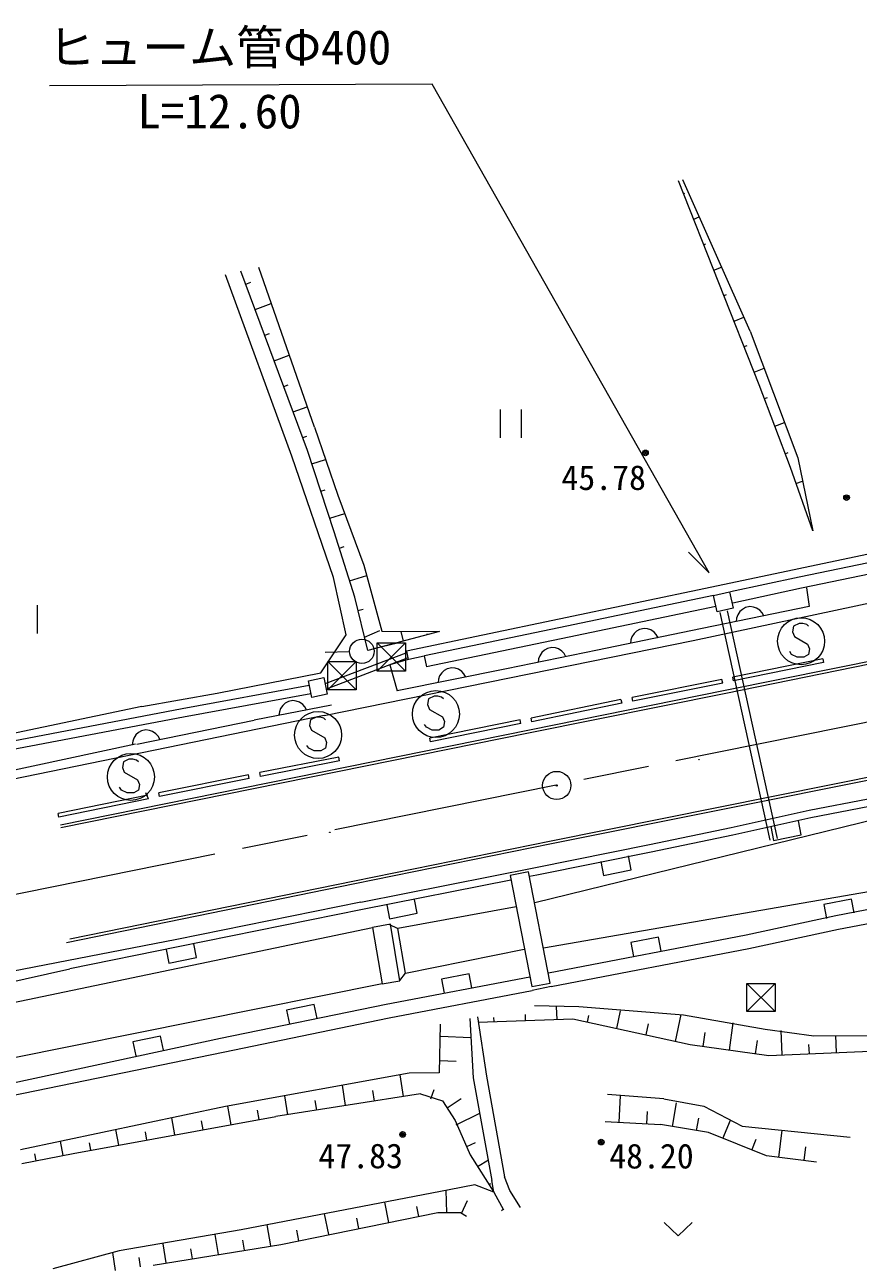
# Model space of a CAD drawing. Units: millimetres, scale not verified. Extents: x 40000 to 680000, y 20000 to 380000.
# Drawn here: x 140804 to 185093, y 262735 to 328602 of the extents above; entities that cross this region are included whole.
import ezdxf
from ezdxf.enums import TextEntityAlignment as Align

# ---------------------------------------------------------------- set-up
doc = ezdxf.new("R2010")
doc.units = ezdxf.units.MM
doc.header["$LTSCALE"] = 1000
doc.linetypes.add('CHAIN', pattern=[18.5, 12, -1.5, 3.5, -1.5])
for name, color, linetype, lineweight in [('M-BGD', 7, 'Continuous', 13), ('M-BGD-EXST', 7, 'Continuous', 13), ('M-BMK', 2, 'CHAIN', 13), ('M-BMK-SRVR', 3, 'Continuous', 13), ('M-STR-HTXT', 7, 'Continuous', 13), ('M-STR-STRC', 7, 'Continuous', 13)]:
    doc.layers.add(name, color=color, linetype=linetype, lineweight=lineweight)
doc.styles.add('ＭＳ ゴシック', font='')
doc.styles.get('ＭＳ ゴシック').set_extended_font_data('MS Gothic')

msp = doc.modelspace()

# ---------------------------------------------------------------- linework, layer by layer
at = {"layer": 'M-BGD'}
for p, q in [((179838, 309450), (175550, 320302)), ((179352, 312299), (175771, 320348)), ((175818, 319624), (175888, 319651)), ((176354, 318267), (176645, 318382)), ((176890, 316911), (176994, 316952)), ((156194, 307208), (153235, 315690)), ((177426, 315554), (177832, 315715)), ((154999, 305656), (151476, 315308)), ((155830, 305966), (152292, 315495)), ((152545, 314814), (152809, 314913)), ((177962, 314198), (178101, 314253)), ((153050, 313453), (153904, 313770)), ((178498, 312841), (179019, 313047)), ((179352, 312299), (180598, 309009)), ((153556, 312092), (153803, 312184)), ((154061, 310731), (154859, 311027)), ((179034, 311485), (179197, 311549)), ((179570, 310128), (180095, 310336)), ((154566, 309369), (154797, 309455)), ((181487, 305056), (179838, 309450)), ((180598, 309009), (181887, 305564)), ((155072, 308008), (155814, 308283)), ((180113, 308718), (180269, 308776)), ((166062, 308140), (166062, 306640)), ((167202, 306640), (167202, 308140)), ((156194, 307208), (157448, 303589)), ((180663, 307253), (181182, 307448)), ((155577, 306647), (155792, 306726)), ((157216, 299201), (154999, 305656)), ((157247, 301632), (155830, 305966)), ((181212, 305788), (181368, 305846)), ((156066, 305244), (156790, 305480)), ((182681, 301681), (181487, 305056)), ((181887, 305564), (182681, 301681)), ((181786, 304212), (182138, 304337)), ((156539, 303799), (156764, 303873)), ((202549, 304003), (177316, 298691)), ((157448, 303589), (158829, 299865)), ((157011, 302354), (157809, 302615)), ((182383, 302525), (182418, 302537)), ((158337, 298155), (157247, 301632)), ((157520, 300763), (157782, 300845)), ((158829, 299865), (159775, 296348)), ((185647, 299978), (181960, 299221)), ((157890, 296156), (157216, 299201)), ((158064, 299024), (158978, 299311)), ((181960, 299221), (178300, 298434)), ((185770, 299391), (182084, 298634)), ((177316, 298691), (161088, 295289)), ((177406, 298250), (178261, 298441)), ((178261, 298441), (178456, 297571)), ((182084, 298634), (178426, 297848)), ((182350, 298662), (182490, 297665)), ((141479, 296229), (141479, 297729)), ((159035, 295316), (158337, 298155)), ((177401, 298252), (169602, 296611)), ((176324, 295847), (186040, 297930)), ((177600, 297380), (177406, 298250)), ((158511, 297445), (158784, 297512)), ((177525, 297665), (169725, 296024)), ((182490, 297665), (176200, 296363)), ((178456, 297571), (177600, 297380)), ((177738, 297343), (180394, 285239)), ((178129, 297429), (180785, 285324)), ((178691, 297215), (178633, 297050)), ((178807, 297393), (178691, 297215)), ((178936, 297511), (178807, 297393)), ((179100, 297606), (178936, 297511)), ((179335, 297655), (179100, 297606)), ((179523, 297633), (179335, 297655)), ((179689, 297575), (179523, 297633)), ((179866, 297459), (179689, 297575)), ((179984, 297330), (179866, 297459)), ((180080, 297166), (179984, 297330)), ((169602, 296611), (162038, 295045)), ((173478, 296445), (173314, 296350)), ((173713, 296493), (173478, 296445)), ((173902, 296471), (173713, 296493)), ((174067, 296413), (173902, 296471)), ((174244, 296296), (174067, 296413)), ((178633, 297050), (178611, 296862)), ((156533, 294131), (157890, 296156)), ((156714, 291869), (176324, 295847)), ((158860, 296025), (159672, 296381)), ((162840, 296326), (159035, 295316)), ((159775, 296348), (162840, 296326)), ((160937, 295821), (160799, 296341)), ((169725, 296024), (162160, 294458)), ((162206, 296158), (162192, 296210)), ((176200, 296363), (171245, 295342)), ((173011, 295889), (172988, 295701)), ((173069, 296054), (173011, 295889)), ((173185, 296231), (173069, 296054)), ((173314, 296350), (173185, 296231)), ((174362, 296168), (174244, 296296)), ((174457, 296003), (174362, 296168)), ((178023, 293209), (193248, 296293)), ((178053, 293062), (193277, 296146)), ((158067, 295256), (156768, 295209)), ((161060, 295173), (156810, 293573)), ((159349, 295429), (160614, 295731)), ((159537, 294227), (159537, 295727)), ((159537, 295727), (161037, 295727)), ((159537, 294227), (161037, 295727)), ((159537, 295727), (161037, 294227)), ((161037, 295727), (161037, 294227)), ((161088, 295289), (161180, 294849)), ((171245, 295342), (166402, 294345)), ((168286, 295223), (168169, 295046)), ((168415, 295341), (168286, 295223)), ((168579, 295436), (168415, 295341)), ((168814, 295485), (168579, 295436)), ((169002, 295462), (168814, 295485)), ((169168, 295404), (169002, 295462)), ((169345, 295287), (169168, 295404)), ((169463, 295159), (169345, 295287)), ((169558, 294994), (169463, 295159)), ((161131, 294914), (156881, 293281)), ((156911, 293231), (156911, 294731)), ((156911, 294731), (158411, 294731)), ((156911, 293231), (158411, 294731)), ((156911, 294731), (158411, 293231)), ((158411, 294731), (158411, 293231)), ((161180, 294849), (160204, 294568)), ((160204, 294568), (160594, 293178)), ((161207, 294855), (162031, 295036)), ((162031, 295036), (162158, 294457)), ((168111, 294881), (168089, 294692)), ((168169, 295046), (168111, 294881)), ((151034, 293056), (156533, 294131)), ((155872, 293703), (156688, 293879)), ((156688, 293879), (156878, 292996)), ((161037, 294227), (159537, 294227)), ((166402, 294345), (160594, 293178)), ((162786, 293802), (162763, 293614)), ((162845, 293967), (162786, 293802)), ((162962, 294143), (162845, 293967)), ((163092, 294261), (162962, 294143)), ((163256, 294355), (163092, 294261)), ((163491, 294403), (163256, 294355)), ((163680, 294379), (163491, 294403)), ((163845, 294321), (163680, 294379)), ((164021, 294203), (163845, 294321)), ((164139, 294074), (164021, 294203)), ((164233, 293909), (164139, 294074)), ((155923, 293468), (149159, 292228)), ((156062, 292820), (155872, 293703)), ((158411, 293231), (156911, 293231)), ((167630, 291111), (178023, 293209)), ((147028, 292341), (151034, 293056)), ((156004, 293026), (149239, 291785)), ((154644, 292523), (154514, 292406)), ((154809, 292616), (154644, 292523)), ((155045, 292661), (154809, 292616)), ((155233, 292636), (155045, 292661)), ((155398, 292576), (155233, 292636)), ((155573, 292457), (155398, 292576)), ((155690, 292327), (155573, 292457)), ((156878, 292996), (156062, 292820)), ((167660, 290964), (178053, 293062)), ((147028, 292341), (138252, 290493)), ((149159, 292228), (138256, 290140)), ((156714, 291869), (138404, 288102)), ((157105, 292416), (152988, 291623)), ((154335, 292066), (154310, 291878)), ((154395, 292230), (154335, 292066)), ((154514, 292406), (154395, 292230)), ((155783, 292161), (155690, 292327)), ((149239, 291785), (138186, 289678)), ((146765, 290349), (152988, 291623)), ((142697, 286057), (167630, 291111)), ((142727, 285910), (167660, 290964)), ((146537, 290495), (146514, 290306)), ((146595, 290660), (146537, 290495)), ((146712, 290837), (146595, 290660)), ((146841, 290955), (146712, 290837)), ((147005, 291049), (146841, 290955)), ((147241, 291097), (147005, 291049)), ((147429, 291074), (147241, 291097)), ((147594, 291016), (147429, 291074)), ((147771, 290899), (147594, 291016)), ((147889, 290770), (147771, 290899)), ((147983, 290605), (147889, 290770)), ((138404, 288578), (146686, 290352)), ((168772, 285197), (187817, 289036)), ((168801, 285050), (187847, 288889)), ((182492, 286826), (185624, 287431)), ((178343, 285904), (182492, 286826)), ((182573, 286434), (185695, 287037)), ((186113, 286373), (167900, 281909)), ((174005, 285004), (178343, 285904)), ((178427, 285513), (182573, 286434)), ((180443, 285954), (180594, 285220)), ((182064, 285523), (181912, 286257)), ((174085, 284612), (178427, 285513)), ((180594, 285220), (182064, 285523)), ((158317, 283072), (168772, 285197)), ((158347, 282925), (168801, 285050)), ((167943, 283784), (174005, 285004)), ((168022, 283392), (174085, 284612)), ((171409, 284092), (171560, 283358)), ((173029, 283661), (172878, 284395)), ((158664, 281932), (167943, 283784)), ((167580, 283553), (166593, 283361)), ((166593, 283361), (167745, 277445)), ((168731, 277637), (167580, 283553)), ((167626, 283313), (168022, 283392)), ((192242, 283642), (168369, 279496)), ((171560, 283358), (173029, 283661)), ((143017, 279796), (158347, 282925)), ((143192, 279985), (158317, 283072)), ((166641, 283116), (158744, 281540)), ((158664, 281932), (148877, 279950)), ((161662, 281349), (161513, 282084)), ((184732, 282104), (183262, 281805)), ((183904, 281231), (189159, 282239)), ((184882, 281369), (184732, 282104)), ((158744, 281540), (148956, 279557)), ((160043, 281788), (160191, 281052)), ((160191, 281052), (161662, 281349)), ((166922, 281691), (160633, 280532)), ((183262, 281805), (183412, 281070)), ((184054, 280496), (188565, 281361)), ((138678, 276283), (159279, 280598)), ((160233, 280760), (159279, 280598)), ((159279, 280598), (159789, 277588)), ((160153, 280768), (160633, 280532)), ((160743, 277750), (160233, 280760)), ((179134, 280200), (183904, 281231)), ((148877, 279950), (139571, 278138)), ((161034, 278168), (160633, 280532)), ((168636, 278182), (179134, 280200)), ((174480, 280069), (173007, 279786)), ((174621, 279332), (174480, 280069)), ((179284, 279465), (184054, 280496)), ((148956, 279557), (143190, 278394)), ((148318, 279427), (148466, 278691)), ((149936, 278988), (149788, 279723)), ((161034, 278168), (167333, 279440)), ((168777, 277445), (179284, 279465)), ((173007, 279786), (173148, 279049)), ((148466, 278691), (149936, 278988)), ((139629, 277601), (143190, 278394)), ((160015, 276516), (167634, 277972)), ((160741, 277763), (161034, 278168)), ((164421, 278121), (162947, 277840)), ((164561, 277385), (164421, 278121)), ((159789, 277588), (140054, 273622)), ((159789, 277588), (160743, 277750)), ((162947, 277840), (163088, 277103)), ((167745, 277445), (168731, 277637)), ((168777, 277445), (167775, 277235)), ((179179, 276115), (179179, 277615)), ((179179, 277615), (180679, 277615)), ((179179, 276115), (180679, 277615)), ((179179, 277615), (180679, 276115)), ((180679, 277615), (180679, 276115)), ((160161, 275780), (167775, 277235)), ((151196, 274700), (160015, 276516)), ((156189, 276494), (154720, 276191)), ((154720, 276191), (154871, 275457)), ((156340, 275759), (156189, 276494)), ((167899, 276442), (170243, 276389)), ((169089, 275698), (169068, 276369)), ((170243, 276389), (175809, 275950)), ((172263, 275214), (172469, 276157)), ((180679, 276115), (179179, 276115)), ((151348, 273965), (160161, 275780)), ((162869, 275445), (162819, 272854)), ((164447, 275758), (164640, 272603)), ((164862, 275840), (165336, 272686)), ((164904, 275563), (169926, 275725)), ((165741, 275590), (165734, 275807)), ((167415, 275644), (167405, 275969)), ((169926, 275725), (176156, 274362)), ((170705, 275555), (170782, 275906)), ((173820, 274873), (173950, 275465)), ((175377, 274532), (175689, 275957)), ((175809, 275950), (180151, 275189)), ((178248, 274073), (178448, 275523)), ((140191, 272337), (151196, 274700)), ((148020, 274806), (146552, 274501)), ((148173, 274071), (148020, 274806)), ((162909, 274810), (164482, 274738)), ((176853, 274265), (176956, 275007)), ((180151, 275189), (182731, 274830)), ((181059, 273815), (181003, 275110)), ((182731, 274830), (189533, 274853)), ((183939, 273939), (183900, 274841)), ((146552, 274501), (146704, 273766)), ((176156, 274362), (180339, 273784)), ((179642, 273880), (179740, 274589)), ((180339, 273784), (190419, 274217)), ((182499, 273877), (182478, 274376)), ((120548, 267613), (151348, 273965)), ((162849, 273513), (163723, 273473)), ((161222, 272845), (151466, 271076)), ((160932, 271602), (160750, 272750)), ((162819, 272854), (161222, 272845)), ((157854, 271115), (157682, 272201)), ((164640, 272603), (165621, 267127)), ((165336, 272686), (166296, 267328)), ((161830, 271744), (154141, 270531)), ((154776, 270628), (154616, 271643)), ((156315, 270872), (156232, 271397)), ((159393, 271359), (159304, 271919)), ((161830, 271744), (162995, 271371)), ((162390, 271483), (162565, 271982)), ((163244, 270994), (163997, 271492)), ((174757, 271474), (171766, 271714)), ((172387, 270237), (172464, 271630)), ((174757, 271474), (176897, 271093)), ((151466, 271076), (140572, 268771)), ((151769, 270100), (151588, 271091)), ((153261, 270371), (153171, 270867)), ((162995, 271371), (163683, 270329)), ((173858, 270156), (173894, 270804)), ((175230, 270008), (175443, 271269)), ((176897, 271093), (178925, 270023)), ((143372, 268574), (154141, 270531)), ((148784, 269557), (148618, 270474)), ((150276, 269829), (150189, 270308)), ((163683, 270329), (164469, 268503)), ((163725, 270104), (164986, 270708)), ((171651, 270278), (174594, 270115)), ((177139, 269685), (174594, 270115)), ((176503, 269792), (176615, 270453)), ((177907, 269375), (178302, 270352)), ((145800, 269015), (145649, 269845)), ((147292, 269286), (147213, 269723)), ((180211, 268445), (177139, 269685)), ((178925, 270023), (184668, 269439)), ((180879, 268360), (181061, 269806)), ((142846, 268468), (142698, 269221)), ((144308, 268744), (144236, 269137)), ((164286, 268934), (164757, 269160)), ((179443, 268755), (179679, 269339)), ((182214, 268192), (182308, 268931)), ((140650, 268041), (143372, 268574)), ((141414, 268188), (141343, 268554)), ((164469, 268503), (165724, 266519)), ((164867, 267871), (165440, 268231)), ((182882, 268108), (180211, 268445)), ((164724, 266911), (163350, 266646)), ((165724, 266519), (164724, 266911)), ((165468, 266915), (165564, 266975)), ((165724, 266519), (165621, 267127)), ((166577, 266600), (166296, 267328)), ((163350, 266646), (152305, 264506)), ((163236, 265407), (163197, 266616)), ((165724, 266519), (166243, 265572)), ((167142, 265707), (166577, 266600)), ((160156, 264901), (159937, 265985)), ((161752, 265224), (161644, 265759)), ((164010, 265388), (164327, 266075)), ((166139, 265545), (166233, 265610)), ((154412, 263739), (162752, 265426)), ((156964, 264255), (156739, 265365)), ((158560, 264578), (158449, 265127)), ((162752, 265426), (163958, 265430)), ((163958, 265430), (164276, 265245)), ((174776, 264907), (175526, 264187)), ((175526, 264187), (176276, 264907)), ((152305, 264506), (145814, 263391)), ((151098, 263203), (150925, 264264)), ((153875, 263658), (153692, 264775)), ((155367, 263932), (155254, 264494)), ((147626, 262635), (154412, 263739)), ((148321, 262749), (148153, 263775)), ((149710, 262976), (149624, 263498)), ((152486, 263430), (152398, 263969)), ((145814, 263391), (142296, 262435)), ((145616, 262348), (145480, 263300)), ((146957, 262540), (146885, 263040))]:
    msp.add_line(p, q, dxfattribs=at)
for centre, radius in [((173788, 305831), 150), ((173788, 305831), 90), ((173788, 305831), 30), ((184472, 303453), 150), ((184472, 303453), 90), ((184472, 303453), 30), ((158717, 295279), 650), ((176634, 289516), 15), ((157011, 285650), 15), ((160884, 269584), 150), ((160884, 269584), 90), ((160884, 269584), 30), ((171437, 269178), 150), ((171437, 269178), 90), ((171437, 269178), 30)]:
    msp.add_circle(centre, radius, dxfattribs=at)
at = {"layer": 'M-BGD-EXST'}
for p, q in [((181657, 296614), (181607, 296314)), ((181957, 296764), (181657, 296614)), ((182157, 296764), (181957, 296764)), ((182357, 296714), (182157, 296764)), ((182457, 296614), (182357, 296714)), ((181607, 296314), (181707, 296064)), ((181707, 296064), (182407, 295664)), ((181557, 295114), (181457, 295264)), ((181857, 294964), (181557, 295114)), ((182457, 295114), (182207, 294964)), ((182407, 295664), (182507, 295414)), ((182507, 295414), (182457, 295114)), ((182207, 294964), (181857, 294964)), ((162252, 292743), (162202, 292443)), ((162552, 292893), (162252, 292743)), ((162752, 292893), (162552, 292893)), ((162952, 292843), (162752, 292893)), ((163052, 292743), (162952, 292843)), ((162202, 292443), (162302, 292193)), ((162302, 292193), (163002, 291793)), ((163002, 291793), (163102, 291543)), ((155990, 291628), (155940, 291328)), ((155940, 291328), (156040, 291078)), ((156290, 291778), (155990, 291628)), ((156490, 291778), (156290, 291778)), ((156690, 291728), (156490, 291778)), ((156790, 291628), (156690, 291728)), ((162152, 291243), (162052, 291393)), ((162452, 291093), (162152, 291243)), ((163052, 291243), (162802, 291093)), ((163102, 291543), (163052, 291243)), ((156040, 291078), (156740, 290678)), ((156740, 290678), (156840, 290428)), ((162802, 291093), (162452, 291093)), ((155890, 290128), (155790, 290278)), ((156190, 289978), (155890, 290128)), ((156540, 289978), (156190, 289978)), ((156790, 290128), (156540, 289978)), ((156840, 290428), (156790, 290128)), ((146041, 289398), (145991, 289098)), ((146341, 289548), (146041, 289398)), ((146541, 289548), (146341, 289548)), ((146741, 289498), (146541, 289548)), ((146841, 289398), (146741, 289498)), ((145991, 289098), (146091, 288848)), ((146091, 288848), (146791, 288448)), ((145941, 287898), (145841, 288048)), ((146241, 287748), (145941, 287898)), ((146841, 287898), (146591, 287748)), ((146791, 288448), (146891, 288198)), ((146891, 288198), (146841, 287898)), ((146591, 287748), (146241, 287748))]:
    msp.add_line(p, q, dxfattribs=at)
for centre in [(182057, 295814), (162652, 291943), (156390, 290828), (146441, 288598)]:
    msp.add_circle(centre, 1250, dxfattribs=at)
at = {"layer": 'M-BMK'}
msp.add_line((139146, 282123), (263163, 307230), dxfattribs=at)
for centre in [(176634, 289516), (157011, 285650)]:
    msp.add_circle(centre, 15, dxfattribs=at)
at = {"layer": 'M-BMK-SRVR'}
for radius in [750, 30]:
    msp.add_circle((169072, 288144), radius, dxfattribs=at)
at = {"layer": 'M-STR-HTXT'}
for p, q in [((162453, 325451), (142123, 325346)), ((177171, 299449), (162453, 325451)), ((177171, 299449), (176066, 300548))]:
    msp.add_line(p, q, dxfattribs=at)
at = {"layer": 'M-STR-STRC'}
for p, q in [((183217, 294879), (178429, 293907)), ((183257, 294683), (178469, 293711)), ((183217, 294879), (183257, 294683)), ((177852, 293788), (173077, 292830)), ((177891, 293592), (177852, 293788)), ((178469, 293711), (178429, 293907)), ((177891, 293592), (173116, 292634)), ((172485, 292719), (167707, 291726)), ((172525, 292523), (167747, 291530)), ((172485, 292719), (172525, 292523)), ((173116, 292634), (173077, 292830)), ((167128, 291638), (162328, 290663)), ((167167, 291442), (162367, 290467)), ((167167, 291442), (167128, 291638)), ((167747, 291530), (167707, 291726)), ((162367, 290467), (162328, 290663)), ((157485, 289655), (153288, 288825)), ((157524, 289459), (153326, 288628)), ((157524, 289459), (157485, 289655)), ((152697, 288706), (147931, 287748)), ((152736, 288510), (147971, 287551)), ((152736, 288510), (152697, 288706)), ((153326, 288628), (153288, 288825)), ((147344, 287624), (142576, 286658)), ((147383, 287428), (142615, 286462)), ((147383, 287428), (147239, 287744)), ((147971, 287551), (147931, 287748)), ((142615, 286462), (142576, 286658))]:
    msp.add_line(p, q, dxfattribs=at)

# ---------------------------------------------------------------- texts
at = {"layer": 'M-BGD', "style": 'ＭＳ ゴシック'}
for s, p in [('45.78', (169323, 303463)), ('47.83', (156409, 267387)), ('48.20', (171862, 267378))]:
    msp.add_text(s, height=1320, dxfattribs=at).set_placement(p, align=Align.BOTTOM_LEFT)
at = {"layer": 'M-STR-HTXT', "style": 'ＭＳ ゴシック'}
for s, p in [('ヒューム管Φ400', (142037, 325939)), ('L=12.60', (146791, 322540))]:
    msp.add_text(s, height=1833, dxfattribs=at).set_placement(p, align=Align.BOTTOM_LEFT)

doc.saveas('drawing.dxf')
